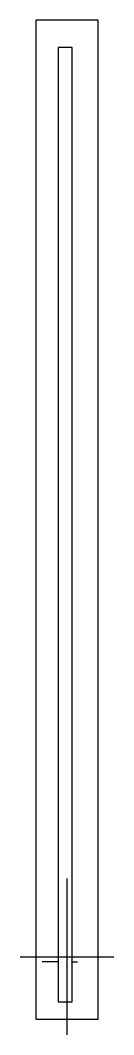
# Model space of a CAD drawing. Extents: x -2000 to 10000, y -18000 to 112000.
import ezdxf

# ---------------------------------------------------------------- set-up
doc = ezdxf.new("R2010")
doc.units = 0
doc.header["$PDMODE"] = 35
doc.header["$PDSIZE"] = 50
doc.layers.add('COMMENT', color=2, linetype='CONTINUOUS')
doc.layers.add('SIMPLE', color=182, linetype='CONTINUOUS')

# ---------------------------------------------------------------- blocks, each defined once
blk = doc.blocks.new('MEGARAM_YGR_OUTPUT')
at = {"layer": 'SIMPLE', "linetype": 'CONTINUOUS'}
blk.add_line((4700, -8650), (5400, -8650), dxfattribs=at)
blk.add_point((4700, -8650), dxfattribs=at)
blk = doc.blocks.new('MEGARAM_YGR_INPUT')
at = {"layer": 'SIMPLE', "linetype": 'CONTINUOUS'}
blk.add_line((2850, -8650), (800, -8650), dxfattribs=at)
blk.add_point((2850, -8650), dxfattribs=at)
blk = doc.blocks.new('MEGARAM_YGR_CORE')
at = {"layer": 'COMMENT', "linetype": 'CONTINUOUS'}
for p, q in [((4000, -18000), (4000, 2000)), ((-2000, -8000), (10000, -8000))]:
    blk.add_line(p, q, dxfattribs=at)
at = {"layer": 'SIMPLE', "linetype": 'CONTINUOUS'}
blk.add_lwpolyline([(2850, -13800), (4650, -13800), (4650, 108525), (2850, 108525)], close=True, dxfattribs=at)
for name, p in [('MEGARAM_YGR_INPUT', (0, 0)), ('MEGARAM_YGR_OUTPUT', (-50, 0))]:
    blk.add_blockref(name, p, dxfattribs=at)
blk = doc.blocks.new('MEGARAM_YGR')
at = {"layer": 'SIMPLE', "linetype": 'CONTINUOUS'}
blk.add_lwpolyline([(0, -16000), (8000, -16000), (8000, 112000), (0, 112000)], close=True, dxfattribs=at)
blk.add_blockref('MEGARAM_YGR_CORE', (0, 0), dxfattribs=at)

msp = doc.modelspace()

# ---------------------------------------------------------------- block references
at = {"layer": 'SIMPLE', "linetype": 'CONTINUOUS'}
msp.add_blockref('MEGARAM_YGR', (0, 0), dxfattribs=at)

doc.saveas('drawing.dxf')
